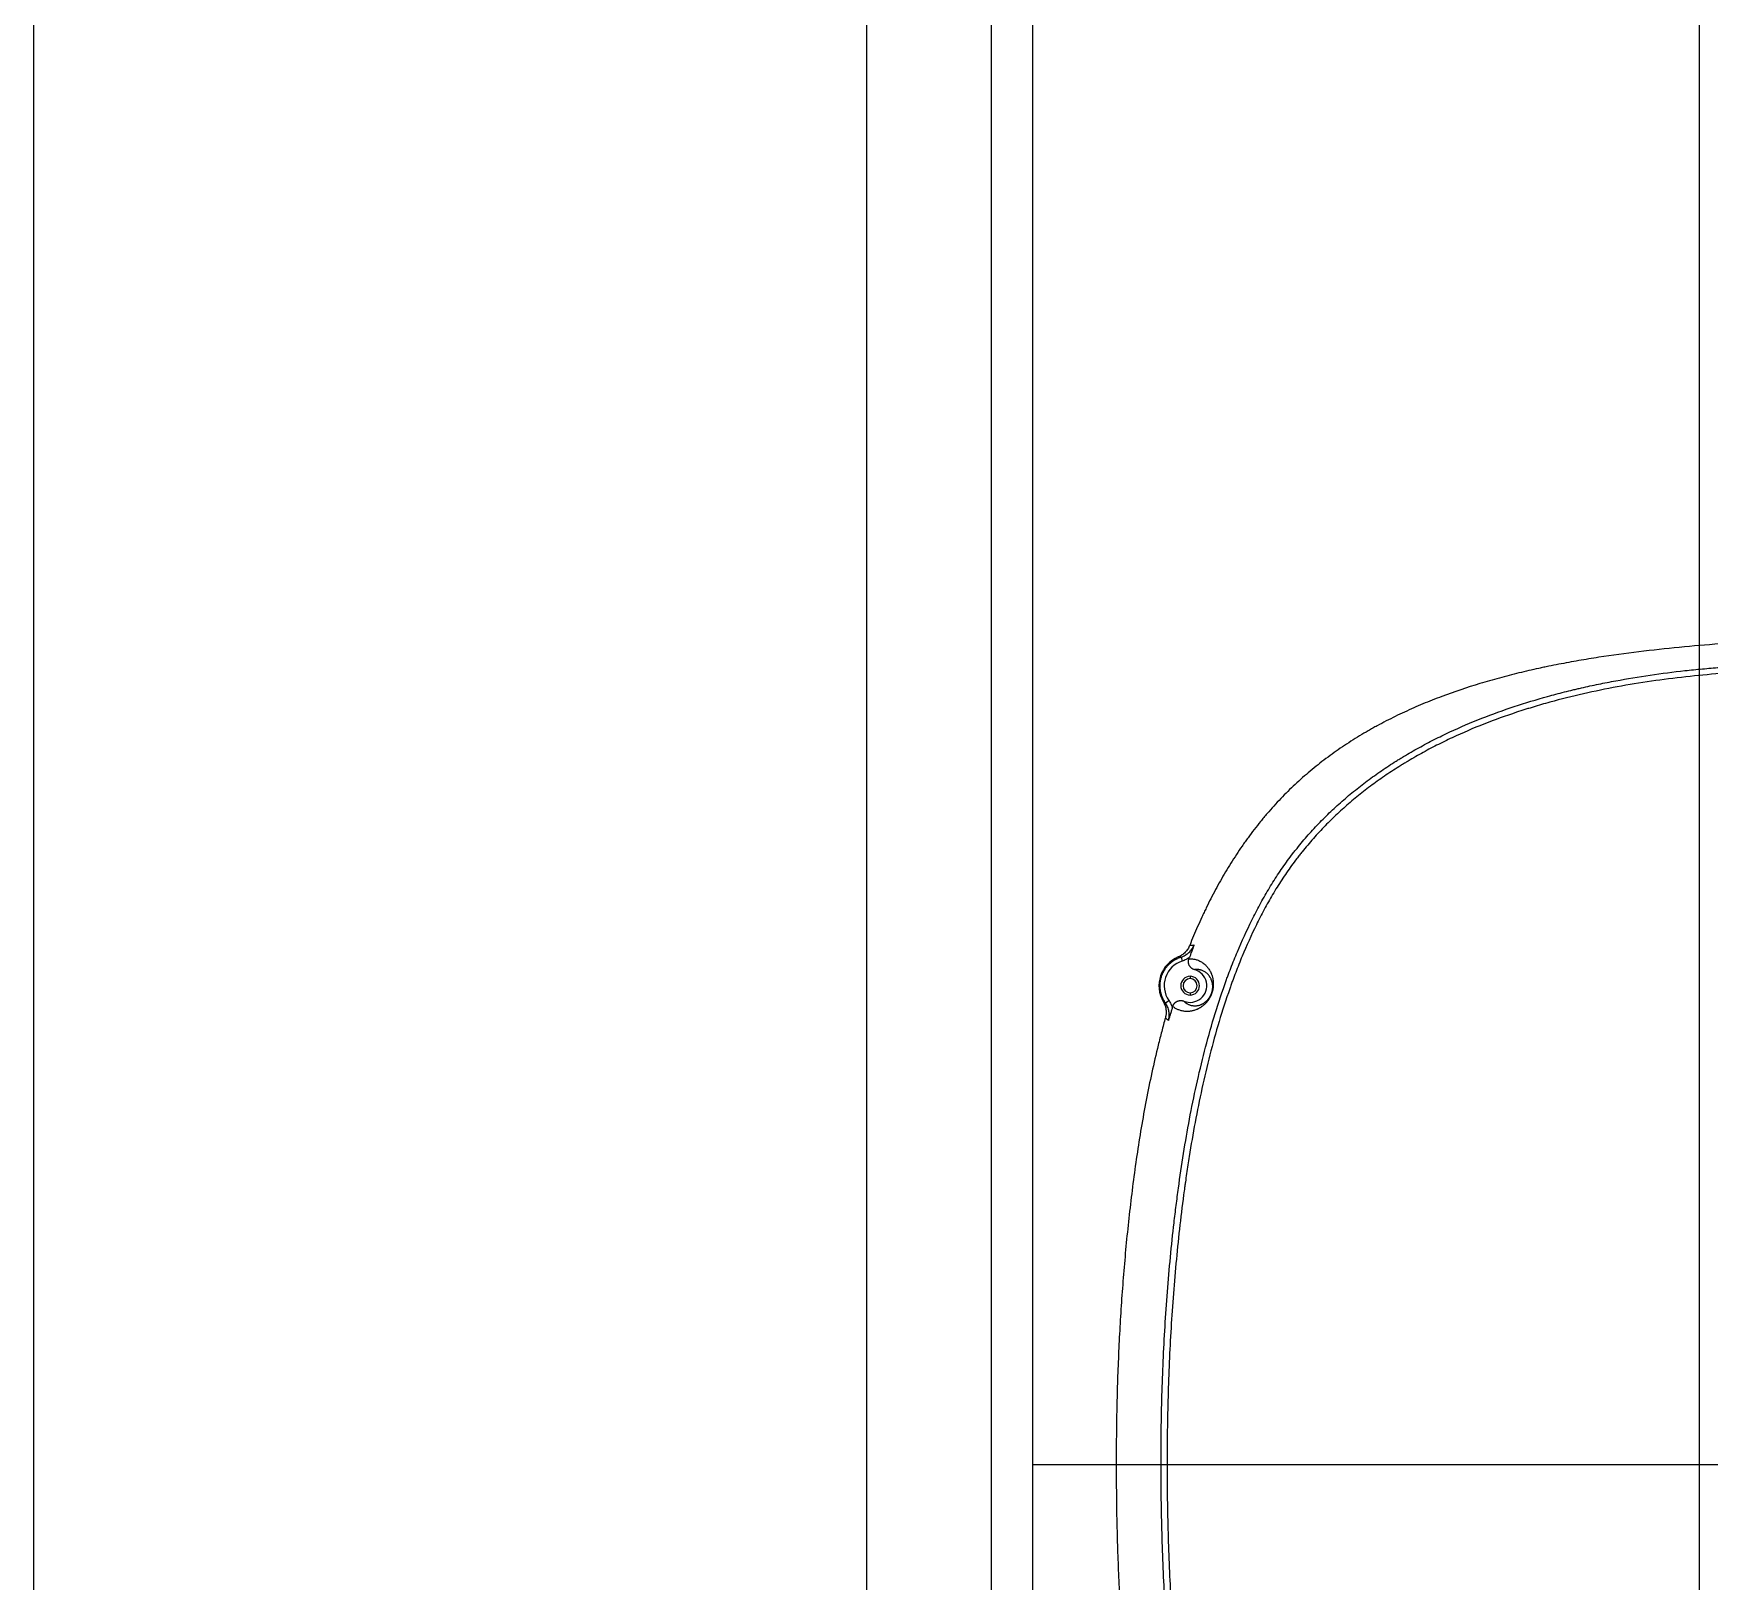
# Model space of a CAD drawing. Header units: millimetres. Extents: x -33000 to 294000, y 0 to 42408.
# Drawn here: x 8149.6 to 8552.1, y 15576.4 to 15948.3 of the extents above; entities that cross this region are included whole.
import ezdxf

# ---------------------------------------------------------------- set-up
doc = ezdxf.new("R2010")
doc.units = ezdxf.units.MM
doc.header["$LTSCALE"] = 50
doc.linetypes.add('DASHDOT', pattern=[22, 20, -1, 0, -1])
doc.layers.add('arch', color=8, linetype='Continuous')

msp = doc.modelspace()

# ---------------------------------------------------------------- linework, layer by layer
at = {"layer": 'arch'}
for p, q in [((8349.58, 19544.53), (8349.58, 12799.53)), ((8149.58, 19294.53), (8149.58, 12909.53)), ((8349.58, 18214.53), (8349.58, 12799.53)), ((8379.58, 17414.53), (8379.58, 15194.53)), ((8389.58, 15204.53), (8389.58, 16664.53)), ((8549.58, 16664.53), (8549.58, 15204.53))]:
    msp.add_line(p, q, dxfattribs=at)
at = {"layer": 'arch', "linetype": 'Continuous'}
for p, q in [((8425.15, 15726.41), (8425.46, 15725.45)), ((8427.33, 15721.78), (8427.33, 15721.23)), ((8427.33, 15717.83), (8427.33, 15717.28)), ((8421.41, 15715.4), (8422.23, 15715.97))]:
    msp.add_line(p, q, dxfattribs=at)
at = {"layer": 'arch', "linetype": 'DASHDOT'}
msp.add_line((8389.58, 15604.53), (9117.66, 15604.53), dxfattribs=at)
at = {"layer": 'arch', "linetype": 'Continuous'}
for radius, start, end in [(7.48, 112.3522, 210.5285), (6.22, 107.5692, 214.8421), (2.25, 90, 270), (1.7, 90, 270), (4, 247.9014, 74.5737), (2.25, 270, 90), (1.7, 270, 90)]:
    msp.add_arc((8427.33, 15719.53), radius, start, end, dxfattribs=at)
for points, knots in [([(8554.53, 15801.64), (8551.29, 15801.39), (8548.04, 15801.12), (8541.57, 15800.49), (8538.34, 15800.14), (8531.89, 15799.35), (8528.67, 15798.91), (8523.85, 15798.17), (8522.25, 15797.9), (8519.04, 15797.35), (8517.44, 15797.05), (8515.05, 15796.59), (8514.25, 15796.43), (8513.05, 15796.18), (8512.65, 15796.1), (8511.86, 15795.93), (8509.86, 15795.5), (8507.88, 15795.04), (8504.73, 15794.27), (8503.16, 15793.87), (8500.03, 15793.02), (8498.48, 15792.58), (8493.84, 15791.17), (8490.78, 15790.14), (8486.24, 15788.44), (8484.74, 15787.84), (8481.76, 15786.6), (8480.27, 15785.95), (8477.33, 15784.58), (8475.87, 15783.87), (8473.7, 15782.75), (8472.98, 15782.36), (8471.9, 15781.78), (8471.55, 15781.58), (8471.01, 15781.28), (8470.83, 15781.18), (8470.47, 15780.98), (8468.88, 15780.07), (8467.31, 15779.12), (8464.57, 15777.36), (8463.23, 15776.46), (8460.6, 15774.58), (8459.31, 15773.61), (8456.78, 15771.61), (8455.55, 15770.58), (8453.13, 15768.44), (8451.95, 15767.34), (8450.23, 15765.64), (8449.66, 15765.06), (8448.54, 15763.89), (8447.99, 15763.29), (8446.89, 15762.09), (8446.35, 15761.48), (8445.56, 15760.55), (8445.29, 15760.23), (8444.77, 15759.61), (8444.51, 15759.29), (8443.21, 15757.7), (8442.21, 15756.4), (8441, 15754.74), (8440.76, 15754.4), (8440.29, 15753.74), (8439.58, 15752.73), (8438.9, 15751.71), (8437.55, 15749.66), (8436.68, 15748.28), (8435.01, 15745.46), (8434.21, 15744.04), (8432.67, 15741.16), (8431.92, 15739.7), (8431.03, 15737.86), (8430.85, 15737.49), (8430.5, 15736.74), (8429.98, 15735.63), (8429.47, 15734.51), (8428.48, 15732.26), (8427.85, 15730.75), (8427.24, 15729.22)], [0, 0, 0, 0, 0.0625, 0.0625, 0.125, 0.125, 0.1875, 0.1875, 0.21875, 0.21875, 0.25, 0.25, 0.265625, 0.265625, 0.273437, 0.273437, 0.28125, 0.3125, 0.3125, 0.34375, 0.34375, 0.375, 0.375, 0.4375, 0.4375, 0.46875, 0.46875, 0.5, 0.5, 0.53125, 0.53125, 0.546875, 0.546875, 0.554687, 0.554687, 0.558594, 0.558594, 0.5625, 0.59375, 0.59375, 0.625, 0.625, 0.65625, 0.65625, 0.6875, 0.6875, 0.71875, 0.71875, 0.734375, 0.734375, 0.75, 0.75, 0.765625, 0.765625, 0.773437, 0.773437, 0.78125, 0.78125, 0.8125, 0.8125, 0.820312, 0.820312, 0.828125, 0.84375, 0.84375, 0.875, 0.875, 0.90625, 0.90625, 0.9375, 0.9375, 0.945312, 0.945312, 0.953125, 0.96875, 0.96875, 1, 1, 1, 1]), ([(8554.53, 15413.06), (8551.74, 15413.27), (8548.95, 15413.53), (8543.4, 15414.15), (8540.64, 15414.5), (8535.13, 15415.3), (8532.39, 15415.75), (8526.93, 15416.76), (8524.21, 15417.31), (8518.8, 15418.54), (8516.11, 15419.22), (8510.75, 15420.69), (8508.09, 15421.49), (8504.12, 15422.81), (8502.8, 15423.26), (8500.17, 15424.21), (8498.86, 15424.7), (8496.9, 15425.47), (8495.92, 15425.86), (8494.94, 15426.27), (8494.46, 15426.47), (8494.29, 15426.54), (8493.97, 15426.68), (8492.51, 15427.3), (8491.07, 15427.94), (8488.53, 15429.13), (8486.01, 15430.35), (8482.3, 15432.31), (8479.88, 15433.7), (8477.49, 15435.14), (8476.3, 15435.88), (8473.97, 15437.41), (8472.81, 15438.19), (8470.53, 15439.82), (8469.41, 15440.66), (8467.74, 15441.95), (8466.92, 15442.61), (8465.96, 15443.39), (8465.56, 15443.73), (8465.29, 15443.96), (8465.15, 15444.07), (8463.94, 15445.1), (8462.89, 15446.04), (8460.84, 15447.95), (8459.84, 15448.92), (8457.89, 15450.91), (8456.94, 15451.93), (8455.09, 15454), (8454.19, 15455.06), (8452.44, 15457.22), (8451.6, 15458.32), (8449.95, 15460.56), (8449.16, 15461.7), (8448, 15463.44), (8447.63, 15464.03), (8446.88, 15465.21), (8446.52, 15465.81), (8445.8, 15467.02), (8445.45, 15467.62), (8444.75, 15468.85), (8444.41, 15469.46), (8443.99, 15470.24), (8443.91, 15470.39), (8443.74, 15470.71), (8443.66, 15470.86), (8443.41, 15471.33), (8442.92, 15472.27), (8442.44, 15473.21), (8441.51, 15475.1), (8440.91, 15476.36), (8439.74, 15478.91), (8439.19, 15480.19), (8437.57, 15484.06), (8436.57, 15486.66), (8434.71, 15491.92), (8433.84, 15494.56), (8432.23, 15499.9), (8431.48, 15502.59), (8430.09, 15508), (8429.44, 15510.73), (8428.69, 15514.15), (8428.47, 15515.18), (8428.25, 15516.21), (8428.11, 15516.9), (8428.04, 15517.24), (8427.69, 15518.96), (8427.42, 15520.34), (8426.65, 15524.46), (8426.17, 15527.22), (8425.29, 15532.72), (8424.89, 15535.48), (8423.76, 15543.75), (8423.14, 15549.26), (8422.35, 15557.53), (8422.1, 15560.29), (8421.67, 15565.81), (8421.48, 15568.57), (8420.98, 15576.85), (8420.5, 15587.9), (8420.35, 15598.95), (8420.35, 15610.01), (8420.42, 15615.54), (8420.73, 15626.6), (8420.97, 15632.13), (8421.48, 15640.44), (8421.67, 15643.21), (8422.1, 15648.74), (8422.34, 15651.51), (8422.88, 15657.06), (8423.17, 15659.83), (8423.64, 15663.98), (8423.81, 15665.37), (8424.16, 15668.14), (8424.34, 15669.53), (8425.28, 15676.46), (8426.16, 15681.98), (8427.7, 15690.2), (8428.25, 15692.93), (8429.45, 15698.38), (8430.1, 15701.09), (8431.49, 15706.49), (8432.23, 15709.17), (8433.85, 15714.52), (8434.72, 15717.18), (8435.78, 15720.15), (8435.89, 15720.48), (8436.13, 15721.14), (8436.25, 15721.47), (8436.62, 15722.46), (8437.36, 15724.43), (8438.14, 15726.37), (8439.76, 15730.23), (8440.92, 15732.77), (8442.46, 15735.89), (8442.78, 15736.51), (8443.42, 15737.74), (8443.74, 15738.35), (8444.74, 15740.19), (8445.42, 15741.4), (8446.49, 15743.19), (8446.85, 15743.79), (8447.59, 15744.97), (8447.97, 15745.56), (8449.13, 15747.31), (8449.93, 15748.46), (8451.17, 15750.16), (8451.6, 15750.72), (8452.13, 15751.42), (8452.24, 15751.56), (8452.46, 15751.84), (8452.79, 15752.25), (8453.99, 15753.76), (8455.13, 15755.1), (8456.99, 15757.18), (8457.94, 15758.2), (8459.89, 15760.18), (8460.88, 15761.15), (8462.91, 15763.04), (8463.95, 15763.96), (8466.06, 15765.76), (8467.14, 15766.63), (8469.33, 15768.34), (8470.44, 15769.17), (8472.71, 15770.79), (8473.86, 15771.58), (8475.62, 15772.73), (8476.5, 15773.3), (8477.55, 15773.94), (8478, 15774.22), (8478.3, 15774.4), (8478.45, 15774.49), (8479.8, 15775.31), (8481.02, 15776.01), (8483.47, 15777.36), (8485.94, 15778.67), (8488.44, 15779.89), (8492.22, 15781.65), (8494.77, 15782.75), (8499.94, 15784.78), (8502.55, 15785.73), (8507.82, 15787.48), (8510.48, 15788.28), (8514.52, 15789.4), (8515.87, 15789.76), (8517.9, 15790.27), (8518.58, 15790.44), (8519.6, 15790.68), (8519.94, 15790.76), (8520.63, 15790.92), (8522.33, 15791.32), (8524.04, 15791.69), (8526.1, 15792.11), (8526.79, 15792.25), (8528.17, 15792.52), (8528.85, 15792.65), (8532.3, 15793.29), (8535.06, 15793.74), (8540.6, 15794.55), (8543.38, 15794.91), (8547.55, 15795.37), (8548.94, 15795.51), (8551.74, 15795.77), (8553.13, 15795.89), (8554.53, 15796)], [0, 0, 0, 0, 0.015625, 0.015625, 0.03125, 0.03125, 0.046875, 0.046875, 0.0625, 0.0625, 0.078125, 0.078125, 0.09375, 0.09375, 0.101562, 0.101562, 0.109375, 0.109375, 0.113281, 0.115234, 0.115234, 0.116211, 0.116211, 0.117187, 0.125, 0.125, 0.132812, 0.140625, 0.148437, 0.148437, 0.15625, 0.15625, 0.164062, 0.164062, 0.171875, 0.171875, 0.175781, 0.177734, 0.178711, 0.178711, 0.179687, 0.179687, 0.1875, 0.1875, 0.195312, 0.195312, 0.203125, 0.203125, 0.210937, 0.210937, 0.21875, 0.21875, 0.226562, 0.226562, 0.230469, 0.230469, 0.234375, 0.234375, 0.238281, 0.238281, 0.242187, 0.242187, 0.243164, 0.243164, 0.244141, 0.244141, 0.246094, 0.25, 0.25, 0.257812, 0.257812, 0.265625, 0.265625, 0.28125, 0.28125, 0.296875, 0.296875, 0.3125, 0.3125, 0.328125, 0.328125, 0.332031, 0.333984, 0.333984, 0.335937, 0.335937, 0.34375, 0.34375, 0.359375, 0.359375, 0.375, 0.375, 0.40625, 0.40625, 0.421875, 0.421875, 0.4375, 0.4375, 0.46875, 0.5, 0.5, 0.53125, 0.53125, 0.5625, 0.5625, 0.578125, 0.578125, 0.59375, 0.59375, 0.609375, 0.609375, 0.617187, 0.617187, 0.625, 0.625, 0.65625, 0.65625, 0.671875, 0.671875, 0.6875, 0.6875, 0.703125, 0.703125, 0.71875, 0.71875, 0.720703, 0.720703, 0.722656, 0.722656, 0.726562, 0.734375, 0.734375, 0.75, 0.75, 0.753906, 0.753906, 0.757812, 0.757812, 0.765625, 0.765625, 0.769531, 0.769531, 0.773437, 0.773437, 0.78125, 0.78125, 0.785156, 0.785156, 0.786133, 0.786133, 0.787109, 0.789062, 0.796875, 0.796875, 0.804687, 0.804687, 0.8125, 0.8125, 0.820312, 0.820312, 0.828125, 0.828125, 0.835937, 0.835937, 0.84375, 0.84375, 0.847656, 0.849609, 0.850586, 0.850586, 0.851562, 0.851562, 0.859375, 0.859375, 0.867187, 0.875, 0.875, 0.890625, 0.890625, 0.90625, 0.90625, 0.921875, 0.921875, 0.929687, 0.929687, 0.933594, 0.933594, 0.935547, 0.935547, 0.9375, 0.945312, 0.945312, 0.949219, 0.949219, 0.953125, 0.953125, 0.96875, 0.96875, 0.984375, 0.984375, 0.992187, 0.992187, 1, 1, 1, 1]), ([(8554.64, 15794.5), (8551.87, 15794.29), (8549.11, 15794.03), (8543.59, 15793.42), (8540.85, 15793.07), (8535.37, 15792.28), (8532.64, 15791.83), (8527.2, 15790.82), (8524.49, 15790.27), (8519.09, 15789.04), (8516.4, 15788.36), (8512.38, 15787.26), (8511.04, 15786.87), (8509.38, 15786.37), (8509.04, 15786.26), (8508.38, 15786.06), (8507.38, 15785.75), (8506.39, 15785.42), (8503.09, 15784.33), (8500.48, 15783.39), (8495.33, 15781.36), (8492.78, 15780.27), (8489.02, 15778.51), (8486.53, 15777.3), (8484.08, 15776), (8481.65, 15774.65), (8480.44, 15773.96), (8479.1, 15773.14), (8478.95, 15773.05), (8478.65, 15772.87), (8478.2, 15772.6), (8477.17, 15771.96), (8476.29, 15771.39), (8474.55, 15770.25), (8473.41, 15769.47), (8471.17, 15767.86), (8470.06, 15767.03), (8467.89, 15765.34), (8466.83, 15764.47), (8464.74, 15762.68), (8463.71, 15761.76), (8461.7, 15759.89), (8460.72, 15758.92), (8458.8, 15756.95), (8457.86, 15755.94), (8456.02, 15753.86), (8455.12, 15752.8), (8454.03, 15751.44), (8453.81, 15751.17), (8453.49, 15750.76), (8453.38, 15750.62), (8453.17, 15750.34), (8452.63, 15749.65), (8452.11, 15748.95), (8450.88, 15747.26), (8450.1, 15746.11), (8448.58, 15743.79), (8447.85, 15742.62), (8446.45, 15740.24), (8445.78, 15739.04), (8444.48, 15736.61), (8443.85, 15735.38), (8442.02, 15731.66), (8440.89, 15729.15), (8439.29, 15725.31), (8438.53, 15723.37), (8437.8, 15721.42), (8437.5, 15720.6), (8437.44, 15720.44), (8437.32, 15720.11), (8437.14, 15719.62), (8436.97, 15719.13), (8435.93, 15716.18), (8435.08, 15713.54), (8433.49, 15708.24), (8432.75, 15705.57), (8431.39, 15700.22), (8430.75, 15697.53), (8429.58, 15692.13), (8429.03, 15689.42), (8428.02, 15683.98), (8427.32, 15679.89), (8426.59, 15675.09), (8426.24, 15672.69), (8426.1, 15671.66), (8426, 15670.98), (8425.96, 15670.63), (8425.54, 15667.54), (8424.86, 15662.04), (8424.29, 15656.55), (8423.76, 15651.05), (8423.53, 15648.31), (8423.1, 15642.82), (8422.91, 15640.07), (8422.41, 15631.84), (8422.18, 15626.35), (8421.87, 15615.38), (8421.8, 15609.9), (8421.8, 15598.94), (8421.88, 15593.46), (8422.19, 15582.5), (8422.42, 15577.03), (8422.92, 15568.82), (8423.11, 15566.08), (8423.54, 15560.61), (8423.78, 15557.87), (8424.56, 15549.67), (8425.18, 15544.2), (8426.28, 15536.01), (8426.68, 15533.28), (8427.55, 15527.81), (8428.02, 15525.08), (8428.78, 15520.99), (8429.05, 15519.63), (8429.39, 15517.92), (8429.46, 15517.58), (8429.6, 15516.9), (8429.81, 15515.88), (8430.61, 15512.14), (8431.41, 15508.76), (8432.78, 15503.39), (8433.52, 15500.72), (8435.1, 15495.43), (8435.96, 15492.8), (8437.79, 15487.58), (8438.77, 15485), (8440.37, 15481.16), (8441.47, 15478.62), (8442.65, 15476.1), (8443.58, 15474.23), (8444.05, 15473.29), (8444.61, 15472.21), (8444.86, 15471.75), (8445.02, 15471.44), (8445.1, 15471.28), (8445.85, 15469.89), (8446.53, 15468.68), (8447.59, 15466.88), (8447.95, 15466.29), (8448.69, 15465.11), (8449.06, 15464.53), (8450.2, 15462.79), (8450.98, 15461.66), (8452.6, 15459.43), (8453.44, 15458.34), (8455.17, 15456.2), (8456.06, 15455.15), (8457.89, 15453.09), (8458.83, 15452.08), (8460.76, 15450.1), (8461.75, 15449.13), (8463.78, 15447.23), (8464.82, 15446.3), (8466.02, 15445.28), (8466.15, 15445.17), (8466.42, 15444.94), (8466.55, 15444.83), (8466.96, 15444.5), (8467.77, 15443.83), (8468.58, 15443.18), (8470.23, 15441.89), (8471.35, 15441.06), (8473.61, 15439.45), (8474.76, 15438.67), (8477.07, 15437.15), (8478.25, 15436.42), (8480.62, 15435), (8483.02, 15433.62), (8486.69, 15431.67), (8489.19, 15430.46), (8491.72, 15429.29), (8492.99, 15428.72), (8494.43, 15428.1), (8494.59, 15428.03), (8494.91, 15427.9), (8495.08, 15427.83), (8495.56, 15427.63), (8496.53, 15427.23), (8497.5, 15426.84), (8499.44, 15426.08), (8500.74, 15425.59), (8503.35, 15424.65), (8504.66, 15424.2), (8508.6, 15422.9), (8511.24, 15422.11), (8516.55, 15420.65), (8519.22, 15419.98), (8524.58, 15418.77), (8527.28, 15418.22), (8532.69, 15417.22), (8535.41, 15416.77), (8540.87, 15415.98), (8543.61, 15415.63), (8549.11, 15415.02), (8551.87, 15414.77), (8554.64, 15414.55)], [0, 0, 0, 0, 0.015625, 0.015625, 0.03125, 0.03125, 0.046875, 0.046875, 0.0625, 0.0625, 0.078125, 0.078125, 0.085938, 0.085938, 0.087891, 0.087891, 0.089844, 0.09375, 0.09375, 0.109375, 0.109375, 0.125, 0.125, 0.132812, 0.140625, 0.140625, 0.148437, 0.148437, 0.149414, 0.149414, 0.150391, 0.152344, 0.15625, 0.15625, 0.164062, 0.164062, 0.171875, 0.171875, 0.179687, 0.179687, 0.1875, 0.1875, 0.195312, 0.195312, 0.203125, 0.203125, 0.210938, 0.210938, 0.212891, 0.212891, 0.213867, 0.213867, 0.214844, 0.21875, 0.21875, 0.226563, 0.226563, 0.234375, 0.234375, 0.242188, 0.242188, 0.25, 0.25, 0.265625, 0.265625, 0.273438, 0.277344, 0.277344, 0.27832, 0.27832, 0.279297, 0.28125, 0.28125, 0.296875, 0.296875, 0.3125, 0.3125, 0.328125, 0.328125, 0.34375, 0.34375, 0.359375, 0.367188, 0.371094, 0.373047, 0.373047, 0.375, 0.375, 0.390625, 0.40625, 0.40625, 0.421875, 0.421875, 0.4375, 0.4375, 0.46875, 0.46875, 0.5, 0.5, 0.53125, 0.53125, 0.5625, 0.5625, 0.578125, 0.578125, 0.59375, 0.59375, 0.625, 0.625, 0.640625, 0.640625, 0.65625, 0.65625, 0.664063, 0.664063, 0.666016, 0.666016, 0.667969, 0.671875, 0.6875, 0.6875, 0.703125, 0.703125, 0.71875, 0.71875, 0.734375, 0.734375, 0.742188, 0.75, 0.75, 0.753906, 0.755859, 0.756836, 0.756836, 0.757813, 0.757813, 0.765625, 0.765625, 0.769531, 0.769531, 0.773438, 0.773438, 0.78125, 0.78125, 0.789063, 0.789063, 0.796875, 0.796875, 0.804688, 0.804688, 0.8125, 0.8125, 0.820313, 0.820313, 0.821289, 0.821289, 0.822266, 0.822266, 0.824219, 0.828125, 0.828125, 0.835938, 0.835938, 0.84375, 0.84375, 0.851563, 0.851563, 0.859375, 0.867188, 0.875, 0.875, 0.882813, 0.882813, 0.883789, 0.883789, 0.884766, 0.884766, 0.886719, 0.890625, 0.890625, 0.898438, 0.898438, 0.90625, 0.90625, 0.921875, 0.921875, 0.9375, 0.9375, 0.953125, 0.953125, 0.96875, 0.96875, 0.984375, 0.984375, 1, 1, 1, 1]), ([(8427.24, 15729.22), (8427.18, 15729.07), (8427.11, 15728.91), (8426.95, 15728.62), (8426.79, 15728.33), (8426.59, 15728.06), (8426.46, 15727.9), (8426.43, 15727.87), (8426.37, 15727.8), (8426.35, 15727.77), (8426.26, 15727.68), (8426.2, 15727.62), (8426.03, 15727.44), (8425.78, 15727.21), (8425.51, 15727.01), (8425.31, 15726.87), (8425.24, 15726.83), (8425.09, 15726.74), (8425.02, 15726.7), (8424.8, 15726.58), (8424.64, 15726.51), (8424.49, 15726.45)], [0, 0, 0, 0, 0.125, 0.125, 0.25, 0.375, 0.375, 0.40625, 0.40625, 0.4375, 0.4375, 0.5, 0.5, 0.625, 0.75, 0.75, 0.8125, 0.8125, 0.875, 0.875, 1, 1, 1, 1]), ([(8425.15, 15726.41), (8425.33, 15726.46), (8425.5, 15726.53), (8425.83, 15726.67), (8426, 15726.76), (8426.31, 15726.94), (8426.47, 15727.04), (8426.65, 15727.18), (8426.69, 15727.2), (8426.76, 15727.26), (8426.87, 15727.35), (8426.97, 15727.44), (8427.17, 15727.62), (8427.3, 15727.75), (8427.54, 15728.03), (8427.65, 15728.17), (8427.78, 15728.36), (8427.81, 15728.4), (8427.86, 15728.47), (8427.93, 15728.59), (8428, 15728.71), (8428.14, 15728.95), (8428.21, 15729.12), (8428.28, 15729.29)], [0, 0, 0, 0, 0.125, 0.125, 0.25, 0.25, 0.375, 0.375, 0.40625, 0.40625, 0.4375, 0.5, 0.5, 0.625, 0.625, 0.75, 0.75, 0.78125, 0.78125, 0.8125, 0.875, 0.875, 1, 1, 1, 1]), ([(8428.28, 15729.29), (8428.28, 15729.27), (8428.27, 15729.26), (8428.26, 15729.23), (8428.24, 15729.19), (8428.21, 15729.08), (8428.17, 15728.99), (8428.11, 15728.81), (8428.06, 15728.69), (8427.93, 15728.33), (8427.84, 15728.09), (8427.72, 15727.78), (8427.7, 15727.72), (8427.65, 15727.59), (8427.63, 15727.53), (8427.56, 15727.34), (8427.51, 15727.22), (8427.42, 15726.96), (8427.37, 15726.84), (8427.27, 15726.58), (8427.22, 15726.45), (8427.17, 15726.32)], [0, 0, 0, 0, 0.015625, 0.015625, 0.03125, 0.0625, 0.125, 0.125, 0.25, 0.25, 0.5, 0.5, 0.5625, 0.5625, 0.625, 0.625, 0.75, 0.75, 0.875, 0.875, 1, 1, 1, 1]), ([(8427.24, 15729.22), (8427.33, 15729.23), (8427.43, 15729.24), (8427.6, 15729.26), (8427.69, 15729.27), (8427.95, 15729.28), (8428.12, 15729.29), (8428.28, 15729.29)], [0, 0, 0, 0, 0.25, 0.25, 0.5, 0.5, 1, 1, 1, 1]), ([(8421.41, 15715.4), (8421.25, 15715.64), (8421.1, 15715.88), (8420.84, 15716.37), (8420.72, 15716.62), (8420.56, 15717.02), (8420.52, 15717.15), (8420.45, 15717.35), (8420.43, 15717.42), (8420.39, 15717.55), (8420.37, 15717.62), (8420.28, 15717.96), (8420.23, 15718.24), (8420.15, 15718.79), (8420.12, 15719.07), (8420.11, 15719.5), (8420.11, 15719.64), (8420.12, 15719.85), (8420.13, 15719.92), (8420.13, 15720.06), (8420.14, 15720.13), (8420.17, 15720.48), (8420.22, 15720.76), (8420.33, 15721.31), (8420.41, 15721.58), (8420.54, 15721.98), (8420.59, 15722.11), (8420.67, 15722.31), (8420.7, 15722.37), (8420.76, 15722.5), (8420.79, 15722.57), (8420.94, 15722.88), (8421.21, 15723.38), (8421.53, 15723.83), (8421.8, 15724.16), (8421.89, 15724.27), (8422.01, 15724.4), (8422.03, 15724.43), (8422.08, 15724.48), (8422.16, 15724.56), (8422.23, 15724.63), (8422.48, 15724.88), (8422.9, 15725.25), (8423.37, 15725.56), (8423.67, 15725.74), (8423.73, 15725.78), (8423.85, 15725.85), (8423.92, 15725.88), (8424.1, 15725.98), (8424.23, 15726.04), (8424.62, 15726.22), (8424.88, 15726.32), (8425.15, 15726.41)], [0, 0, 0, 0, 0.0625, 0.0625, 0.125, 0.125, 0.15625, 0.15625, 0.171875, 0.171875, 0.1875, 0.1875, 0.25, 0.25, 0.3125, 0.3125, 0.34375, 0.34375, 0.359375, 0.359375, 0.375, 0.375, 0.4375, 0.4375, 0.5, 0.5, 0.53125, 0.53125, 0.546875, 0.546875, 0.5625, 0.5625, 0.625, 0.6875, 0.6875, 0.71875, 0.71875, 0.726563, 0.726563, 0.734375, 0.75, 0.75, 0.8125, 0.875, 0.875, 0.890625, 0.890625, 0.90625, 0.90625, 0.9375, 0.9375, 1, 1, 1, 1]), ([(8427.06, 15726.02), (8427.17, 15726.02), (8427.29, 15726.02), (8427.53, 15726.01), (8427.65, 15726), (8427.88, 15725.98), (8428, 15725.96), (8428.24, 15725.92), (8428.37, 15725.9), (8428.61, 15725.84), (8428.74, 15725.81), (8428.99, 15725.73), (8429.12, 15725.68), (8429.38, 15725.58), (8429.51, 15725.52), (8429.77, 15725.39), (8429.91, 15725.32), (8430.11, 15725.19), (8430.18, 15725.15), (8430.32, 15725.05), (8430.39, 15725.01), (8430.6, 15724.85), (8430.74, 15724.74), (8430.96, 15724.54), (8431.03, 15724.47), (8431.18, 15724.33), (8431.25, 15724.25), (8431.39, 15724.09), (8431.47, 15724.01), (8431.61, 15723.82), (8431.69, 15723.73), (8431.83, 15723.52), (8431.9, 15723.41), (8432.05, 15723.17), (8432.12, 15723.05), (8432.26, 15722.78), (8432.33, 15722.63), (8432.43, 15722.39), (8432.46, 15722.31), (8432.53, 15722.14), (8432.56, 15722.05), (8432.62, 15721.86), (8432.65, 15721.76), (8432.7, 15721.55), (8432.73, 15721.44), (8432.77, 15721.26), (8432.78, 15721.2), (8432.8, 15721.08), (8432.81, 15721.01), (8432.84, 15720.88), (8432.85, 15720.81), (8432.86, 15720.67), (8432.87, 15720.59), (8432.88, 15720.48), (8432.88, 15720.44), (8432.89, 15720.36), (8432.89, 15720.32), (8432.9, 15720.19), (8432.9, 15720.1), (8432.9, 15719.91), (8432.9, 15719.81), (8432.9, 15719.66), (8432.89, 15719.6), (8432.89, 15719.49), (8432.88, 15719.43), (8432.87, 15719.31), (8432.87, 15719.25), (8432.85, 15719.11), (8432.84, 15719.04), (8432.82, 15718.9), (8432.81, 15718.82), (8432.79, 15718.72), (8432.79, 15718.7), (8432.78, 15718.66), (8432.78, 15718.64), (8432.76, 15718.57), (8432.76, 15718.53), (8432.74, 15718.44), (8432.72, 15718.39), (8432.7, 15718.3), (8432.69, 15718.25), (8432.67, 15718.19), (8432.67, 15718.17), (8432.66, 15718.15), (8432.65, 15718.11), (8432.64, 15718.07), (8432.62, 15717.99), (8432.6, 15717.94), (8432.58, 15717.86), (8432.57, 15717.83), (8432.55, 15717.77), (8432.52, 15717.69), (8432.49, 15717.61), (8432.46, 15717.53), (8432.45, 15717.49), (8432.43, 15717.46), (8432.42, 15717.43), (8432.42, 15717.42), (8432.39, 15717.35), (8432.37, 15717.3), (8432.33, 15717.21), (8432.31, 15717.16), (8432.28, 15717.1), (8432.27, 15717.08), (8432.25, 15717.03), (8432.24, 15717.01), (8432.21, 15716.95), (8432.19, 15716.91), (8432.15, 15716.83), (8432.13, 15716.8), (8432.07, 15716.69), (8432.04, 15716.62), (8431.98, 15716.53), (8431.96, 15716.5), (8431.93, 15716.44), (8431.91, 15716.41), (8431.86, 15716.32), (8431.82, 15716.27), (8431.76, 15716.17), (8431.72, 15716.12), (8431.66, 15716.03), (8431.63, 15715.99), (8431.57, 15715.9), (8431.54, 15715.86), (8431.45, 15715.74), (8431.39, 15715.67), (8431.3, 15715.57), (8431.27, 15715.53), (8431.22, 15715.47), (8431.19, 15715.44), (8431.11, 15715.35), (8431.05, 15715.29), (8430.95, 15715.18), (8430.9, 15715.13), (8430.75, 15714.99), (8430.65, 15714.9), (8430.46, 15714.74), (8430.37, 15714.67), (8430.2, 15714.53), (8430.11, 15714.47), (8429.94, 15714.36), (8429.86, 15714.3), (8429.7, 15714.2), (8429.62, 15714.16), (8429.47, 15714.07), (8429.39, 15714.03), (8429.25, 15713.96), (8429.18, 15713.92), (8429.03, 15713.86), (8428.96, 15713.83), (8428.76, 15713.74), (8428.63, 15713.69), (8428.38, 15713.61), (8428.25, 15713.57), (8428.02, 15713.5), (8427.9, 15713.48), (8427.68, 15713.43), (8427.57, 15713.41), (8427.36, 15713.38), (8427.26, 15713.37), (8427.06, 15713.35), (8426.97, 15713.34), (8426.69, 15713.33), (8426.51, 15713.33), (8426.17, 15713.35), (8426.01, 15713.36), (8425.7, 15713.4), (8425.56, 15713.43), (8425.28, 15713.49), (8425.14, 15713.53), (8424.89, 15713.6), (8424.77, 15713.65), (8424.53, 15713.74), (8424.42, 15713.78), (8424.2, 15713.88), (8424.1, 15713.94), (8423.89, 15714.05), (8423.7, 15714.16), (8423.42, 15714.35), (8423.25, 15714.48), (8423.16, 15714.55)], [0, 0, 0, 0, 0.03125, 0.03125, 0.0625, 0.0625, 0.09375, 0.09375, 0.125, 0.125, 0.15625, 0.15625, 0.1875, 0.1875, 0.21875, 0.21875, 0.25, 0.25, 0.265625, 0.265625, 0.28125, 0.28125, 0.3125, 0.3125, 0.328125, 0.328125, 0.34375, 0.34375, 0.359375, 0.359375, 0.375, 0.375, 0.390625, 0.390625, 0.40625, 0.40625, 0.421875, 0.421875, 0.429688, 0.429688, 0.4375, 0.4375, 0.445313, 0.445313, 0.453125, 0.453125, 0.457031, 0.457031, 0.460938, 0.460938, 0.464844, 0.464844, 0.46875, 0.46875, 0.470703, 0.470703, 0.472656, 0.472656, 0.476563, 0.476563, 0.480469, 0.480469, 0.482422, 0.482422, 0.484375, 0.484375, 0.486328, 0.486328, 0.488281, 0.488281, 0.490234, 0.490234, 0.490723, 0.490723, 0.491211, 0.491211, 0.492188, 0.492188, 0.493164, 0.493164, 0.494141, 0.494141, 0.494385, 0.494385, 0.494629, 0.495117, 0.495117, 0.496094, 0.496094, 0.496582, 0.496582, 0.49707, 0.498047, 0.498047, 0.498535, 0.498779, 0.498779, 0.499023, 0.499023, 0.5, 0.5, 0.500977, 0.500977, 0.501465, 0.501465, 0.501953, 0.501953, 0.50293, 0.50293, 0.503906, 0.503906, 0.505859, 0.505859, 0.506836, 0.506836, 0.507813, 0.507813, 0.509766, 0.509766, 0.511719, 0.511719, 0.513672, 0.513672, 0.515625, 0.515625, 0.519531, 0.519531, 0.521484, 0.521484, 0.523438, 0.523438, 0.527344, 0.527344, 0.53125, 0.53125, 0.539063, 0.539063, 0.546875, 0.546875, 0.554688, 0.554688, 0.5625, 0.5625, 0.570313, 0.570313, 0.578125, 0.578125, 0.585938, 0.585938, 0.59375, 0.59375, 0.609375, 0.609375, 0.625, 0.625, 0.640625, 0.640625, 0.65625, 0.65625, 0.671875, 0.671875, 0.6875, 0.6875, 0.71875, 0.71875, 0.75, 0.75, 0.78125, 0.78125, 0.8125, 0.8125, 0.84375, 0.84375, 0.875, 0.875, 0.90625, 0.90625, 0.9375, 0.96875, 1, 1, 1, 1]), ([(8425.15, 15726.41), (8425.05, 15726.42), (8424.94, 15726.43), (8424.78, 15726.44), (8424.72, 15726.44), (8424.61, 15726.45), (8424.55, 15726.45), (8424.49, 15726.45)], [0, 0, 0, 0, 0.5, 0.5, 0.75, 0.75, 1, 1, 1, 1]), ([(8428.4, 15723.38), (8428.33, 15723.4), (8428.2, 15723.44), (8428.01, 15723.53), (8427.89, 15723.6), (8427.8, 15723.66), (8427.77, 15723.68), (8427.72, 15723.72), (8427.69, 15723.74), (8427.61, 15723.81), (8427.51, 15723.9), (8427.41, 15724), (8427.35, 15724.08), (8427.33, 15724.11), (8427.29, 15724.17), (8427.27, 15724.2), (8427.21, 15724.28), (8427.14, 15724.4), (8427.08, 15724.53), (8427.05, 15724.63), (8427.03, 15724.66), (8427.01, 15724.73), (8427, 15724.76), (8426.98, 15724.86), (8426.95, 15725), (8426.93, 15725.13), (8426.93, 15725.27), (8426.93, 15725.34), (8426.93, 15725.48), (8426.95, 15725.62), (8426.99, 15725.82), (8427.03, 15725.95), (8427.06, 15726.02)], [0, 0, 0, 0, 0.0625, 0.125, 0.1875, 0.1875, 0.21875, 0.21875, 0.25, 0.25, 0.3125, 0.375, 0.375, 0.40625, 0.40625, 0.4375, 0.4375, 0.5, 0.5625, 0.5625, 0.59375, 0.59375, 0.625, 0.625, 0.6875, 0.75, 0.75, 0.8125, 0.8125, 0.875, 0.9375, 1, 1, 1, 1]), ([(8425.83, 15715.82), (8425.93, 15715.71), (8426.05, 15715.61), (8426.23, 15715.46), (8426.29, 15715.41), (8426.42, 15715.31), (8426.49, 15715.27), (8426.64, 15715.18), (8426.71, 15715.14), (8426.87, 15715.05), (8426.95, 15715.01), (8427.13, 15714.94), (8427.22, 15714.91), (8427.41, 15714.84), (8427.51, 15714.82), (8427.73, 15714.77), (8427.84, 15714.75), (8428.08, 15714.72), (8428.2, 15714.71), (8428.47, 15714.7), (8428.61, 15714.7), (8428.84, 15714.72), (8428.91, 15714.73), (8429.07, 15714.75), (8429.16, 15714.77), (8429.33, 15714.8), (8429.42, 15714.82), (8429.6, 15714.87), (8429.69, 15714.9), (8429.84, 15714.96), (8429.89, 15714.98), (8429.97, 15715.01), (8430, 15715.02), (8430.05, 15715.04), (8430.08, 15715.05), (8430.16, 15715.09), (8430.21, 15715.11), (8430.32, 15715.17), (8430.38, 15715.2), (8430.5, 15715.27), (8430.56, 15715.3), (8430.68, 15715.38), (8430.74, 15715.42), (8430.87, 15715.51), (8430.94, 15715.56), (8431.08, 15715.67), (8431.15, 15715.73), (8431.26, 15715.83), (8431.3, 15715.87), (8431.38, 15715.94), (8431.42, 15715.98), (8431.5, 15716.07), (8431.54, 15716.11), (8431.6, 15716.18), (8431.63, 15716.21), (8431.67, 15716.26), (8431.69, 15716.29), (8431.76, 15716.37), (8431.81, 15716.43), (8431.88, 15716.53), (8431.91, 15716.56), (8431.96, 15716.64), (8431.98, 15716.68), (8432.04, 15716.76), (8432.06, 15716.81), (8432.11, 15716.88), (8432.12, 15716.9), (8432.15, 15716.95), (8432.17, 15716.98), (8432.2, 15717.04), (8432.22, 15717.07), (8432.25, 15717.13), (8432.26, 15717.16), (8432.29, 15717.21), (8432.29, 15717.22), (8432.3, 15717.24), (8432.3, 15717.24), (8432.32, 15717.27), (8432.33, 15717.29), (8432.35, 15717.35), (8432.37, 15717.39), (8432.4, 15717.46), (8432.41, 15717.48), (8432.43, 15717.52), (8432.43, 15717.53), (8432.44, 15717.56), (8432.45, 15717.59), (8432.47, 15717.63), (8432.48, 15717.67), (8432.49, 15717.68), (8432.5, 15717.71), (8432.5, 15717.72), (8432.51, 15717.75), (8432.52, 15717.76), (8432.53, 15717.79), (8432.53, 15717.81), (8432.54, 15717.85), (8432.56, 15717.9), (8432.57, 15717.95), (8432.59, 15717.99), (8432.59, 15718), (8432.6, 15718.02), (8432.6, 15718.04), (8432.61, 15718.06), (8432.61, 15718.07), (8432.62, 15718.1), (8432.62, 15718.13), (8432.63, 15718.16), (8432.65, 15718.23), (8432.66, 15718.27), (8432.67, 15718.34), (8432.68, 15718.38), (8432.69, 15718.43), (8432.69, 15718.45), (8432.7, 15718.48), (8432.7, 15718.5), (8432.71, 15718.55), (8432.71, 15718.58), (8432.72, 15718.64), (8432.73, 15718.67), (8432.74, 15718.75), (8432.74, 15718.8), (8432.75, 15718.88), (8432.75, 15718.9), (8432.75, 15718.95), (8432.75, 15718.97), (8432.76, 15719.04), (8432.76, 15719.08), (8432.76, 15719.21), (8432.76, 15719.28), (8432.76, 15719.42), (8432.76, 15719.49), (8432.75, 15719.62), (8432.75, 15719.68), (8432.73, 15719.79), (8432.73, 15719.85), (8432.71, 15719.95), (8432.7, 15720.01), (8432.69, 15720.1), (8432.68, 15720.15), (8432.66, 15720.24), (8432.65, 15720.28), (8432.63, 15720.37), (8432.62, 15720.41), (8432.58, 15720.53), (8432.56, 15720.61), (8432.51, 15720.75), (8432.49, 15720.82), (8432.44, 15720.94), (8432.41, 15721.01), (8432.36, 15721.12), (8432.34, 15721.18), (8432.26, 15721.34), (8432.2, 15721.44), (8432.12, 15721.58), (8432.09, 15721.62), (8432.04, 15721.71), (8432.01, 15721.75), (8431.92, 15721.86), (8431.87, 15721.94), (8431.76, 15722.08), (8431.7, 15722.14), (8431.59, 15722.26), (8431.53, 15722.32), (8431.37, 15722.48), (8431.26, 15722.57), (8431.04, 15722.73), (8430.94, 15722.81), (8430.73, 15722.94), (8430.62, 15722.99), (8430.42, 15723.09), (8430.32, 15723.13), (8430.13, 15723.21), (8430.03, 15723.24), (8429.84, 15723.3), (8429.75, 15723.32), (8429.57, 15723.36), (8429.48, 15723.37), (8429.31, 15723.4), (8429.22, 15723.4), (8429.05, 15723.41), (8428.97, 15723.42), (8428.8, 15723.41), (8428.72, 15723.41), (8428.56, 15723.4), (8428.48, 15723.39), (8428.4, 15723.38)], [0, 0, 0, 0, 0.0625, 0.0625, 0.09375, 0.09375, 0.125, 0.125, 0.15625, 0.15625, 0.1875, 0.1875, 0.21875, 0.21875, 0.25, 0.25, 0.28125, 0.28125, 0.3125, 0.3125, 0.34375, 0.34375, 0.359375, 0.359375, 0.375, 0.375, 0.390625, 0.390625, 0.40625, 0.40625, 0.414062, 0.414062, 0.417969, 0.417969, 0.421875, 0.421875, 0.429687, 0.429687, 0.4375, 0.4375, 0.445312, 0.445312, 0.453125, 0.453125, 0.460937, 0.460937, 0.46875, 0.46875, 0.472656, 0.472656, 0.476562, 0.476562, 0.480469, 0.480469, 0.482422, 0.482422, 0.484375, 0.484375, 0.488281, 0.488281, 0.490234, 0.490234, 0.492187, 0.492187, 0.494141, 0.494141, 0.495117, 0.495117, 0.496094, 0.496094, 0.49707, 0.49707, 0.498047, 0.498047, 0.498291, 0.498291, 0.498535, 0.498535, 0.499023, 0.499023, 0.5, 0.5, 0.500488, 0.500488, 0.500732, 0.500732, 0.500977, 0.501465, 0.501465, 0.501709, 0.501709, 0.501953, 0.501953, 0.502197, 0.502197, 0.502441, 0.502441, 0.50293, 0.503418, 0.503418, 0.503662, 0.503662, 0.503906, 0.503906, 0.50415, 0.50415, 0.504395, 0.504883, 0.504883, 0.505859, 0.505859, 0.506836, 0.506836, 0.507324, 0.507324, 0.507812, 0.507812, 0.508789, 0.508789, 0.509766, 0.509766, 0.511719, 0.511719, 0.512695, 0.512695, 0.513672, 0.513672, 0.515625, 0.515625, 0.519531, 0.519531, 0.523437, 0.523437, 0.527344, 0.527344, 0.53125, 0.53125, 0.535156, 0.535156, 0.539062, 0.539062, 0.542969, 0.542969, 0.546875, 0.546875, 0.554687, 0.554687, 0.5625, 0.5625, 0.570312, 0.570312, 0.578125, 0.578125, 0.59375, 0.59375, 0.601562, 0.601562, 0.609375, 0.609375, 0.625, 0.625, 0.640625, 0.640625, 0.65625, 0.65625, 0.6875, 0.6875, 0.71875, 0.71875, 0.75, 0.75, 0.78125, 0.78125, 0.8125, 0.8125, 0.84375, 0.84375, 0.875, 0.875, 0.90625, 0.90625, 0.9375, 0.9375, 0.96875, 0.96875, 1, 1, 1, 1]), ([(8420.89, 15715.72), (8420.97, 15715.58), (8421.05, 15715.43), (8421.19, 15715.12), (8421.25, 15714.97), (8421.36, 15714.65), (8421.41, 15714.49), (8421.46, 15714.29), (8421.47, 15714.24), (8421.49, 15714.16), (8421.49, 15714.12), (8421.52, 15714), (8421.53, 15713.91), (8421.56, 15713.66), (8421.59, 15713.33), (8421.58, 15712.99), (8421.57, 15712.74), (8421.56, 15712.66), (8421.54, 15712.49), (8421.53, 15712.4), (8421.48, 15712.15), (8421.44, 15711.99), (8421.4, 15711.82)], [0, 0, 0, 0, 0.125, 0.125, 0.25, 0.25, 0.375, 0.375, 0.40625, 0.40625, 0.4375, 0.4375, 0.5, 0.5, 0.625, 0.75, 0.75, 0.8125, 0.8125, 0.875, 0.875, 1, 1, 1, 1]), ([(8420.89, 15715.72), (8420.93, 15715.69), (8420.98, 15715.66), (8421.06, 15715.6), (8421.11, 15715.58), (8421.24, 15715.5), (8421.32, 15715.45), (8421.41, 15715.4)], [0, 0, 0, 0, 0.25, 0.25, 0.5, 0.5, 1, 1, 1, 1]), ([(8422.12, 15711.18), (8422.17, 15711.36), (8422.21, 15711.54), (8422.26, 15711.81), (8422.27, 15711.91), (8422.28, 15712.04), (8422.29, 15712.09), (8422.3, 15712.18), (8422.3, 15712.23), (8422.31, 15712.46), (8422.31, 15712.64), (8422.29, 15713.01), (8422.27, 15713.19), (8422.22, 15713.46), (8422.21, 15713.55), (8422.17, 15713.69), (8422.16, 15713.73), (8422.14, 15713.82), (8422.13, 15713.87), (8422.07, 15714.09), (8422, 15714.27), (8421.87, 15714.61), (8421.79, 15714.77), (8421.61, 15715.09), (8421.52, 15715.25), (8421.41, 15715.4)], [0, 0, 0, 0, 0.125, 0.125, 0.1875, 0.1875, 0.21875, 0.21875, 0.25, 0.25, 0.375, 0.375, 0.5, 0.5, 0.5625, 0.5625, 0.59375, 0.59375, 0.625, 0.625, 0.75, 0.75, 0.875, 0.875, 1, 1, 1, 1]), ([(8423.06, 15714.23), (8423.02, 15714.1), (8422.98, 15713.96), (8422.9, 15713.7), (8422.86, 15713.57), (8422.78, 15713.31), (8422.74, 15713.18), (8422.68, 15712.98), (8422.66, 15712.92), (8422.62, 15712.79), (8422.6, 15712.73), (8422.5, 15712.41), (8422.43, 15712.16), (8422.31, 15711.79), (8422.27, 15711.67), (8422.22, 15711.49), (8422.19, 15711.39), (8422.15, 15711.29), (8422.14, 15711.24), (8422.13, 15711.21), (8422.13, 15711.2), (8422.12, 15711.18)], [0, 0, 0, 0, 0.125, 0.125, 0.25, 0.25, 0.375, 0.375, 0.4375, 0.4375, 0.5, 0.5, 0.75, 0.75, 0.875, 0.875, 0.9375, 0.96875, 0.984375, 0.984375, 1, 1, 1, 1]), ([(8423.16, 15714.55), (8423.18, 15714.61), (8423.23, 15714.74), (8423.32, 15714.93), (8423.39, 15715.05), (8423.45, 15715.13), (8423.47, 15715.16), (8423.51, 15715.22), (8423.53, 15715.24), (8423.6, 15715.32), (8423.7, 15715.42), (8423.8, 15715.51), (8423.89, 15715.58), (8423.91, 15715.6), (8423.97, 15715.64), (8424, 15715.66), (8424.09, 15715.71), (8424.21, 15715.78), (8424.34, 15715.83), (8424.44, 15715.86), (8424.47, 15715.87), (8424.54, 15715.89), (8424.57, 15715.9), (8424.67, 15715.93), (8424.81, 15715.95), (8424.94, 15715.96), (8425.05, 15715.97), (8425.08, 15715.97), (8425.15, 15715.97), (8425.19, 15715.96), (8425.29, 15715.96), (8425.43, 15715.94), (8425.63, 15715.89), (8425.76, 15715.85), (8425.83, 15715.82)], [0, 0, 0, 0, 0.0625, 0.125, 0.1875, 0.1875, 0.21875, 0.21875, 0.25, 0.25, 0.3125, 0.375, 0.375, 0.40625, 0.40625, 0.4375, 0.4375, 0.5, 0.5625, 0.5625, 0.59375, 0.59375, 0.625, 0.625, 0.6875, 0.75, 0.75, 0.78125, 0.78125, 0.8125, 0.8125, 0.875, 0.9375, 1, 1, 1, 1]), ([(8421.4, 15711.82), (8421.09, 15710.73), (8420.8, 15709.64), (8420.22, 15707.45), (8419.94, 15706.35), (8419.13, 15703.06), (8418.62, 15700.86), (8417.66, 15696.45), (8417.21, 15694.24), (8416.37, 15689.82), (8415.57, 15685.39), (8414.87, 15680.94), (8414.21, 15676.49), (8413.9, 15674.27), (8413.04, 15667.58), (8412.53, 15663.1), (8411.87, 15656.39), (8411.67, 15654.14), (8411.29, 15649.66), (8411.11, 15647.41), (8410.79, 15642.91), (8410.64, 15640.66), (8410.38, 15636.16), (8410.27, 15633.91), (8410.12, 15630.52), (8410.07, 15629.39), (8409.98, 15627.14), (8409.94, 15626.01), (8409.83, 15622.62), (8409.77, 15620.36), (8409.7, 15616.97), (8409.68, 15615.84), (8409.64, 15613.59), (8409.6, 15610.2), (8409.58, 15606.81), (8409.58, 15600.04), (8409.63, 15595.52), (8409.77, 15588.75), (8409.83, 15586.49), (8409.98, 15581.98), (8410.15, 15577.47), (8410.38, 15572.95), (8410.58, 15569.57), (8410.65, 15568.44), (8410.79, 15566.19), (8410.87, 15565.06), (8411.11, 15561.68), (8411.28, 15559.43), (8411.66, 15554.94), (8411.87, 15552.7), (8412.53, 15545.97), (8413.04, 15541.49), (8413.9, 15534.79), (8414.21, 15532.56), (8414.87, 15528.11), (8415.57, 15523.66), (8416.37, 15519.23), (8417.21, 15514.81), (8417.66, 15512.6), (8418.62, 15508.19), (8419.13, 15505.99), (8419.94, 15502.7), (8420.22, 15501.6), (8420.8, 15499.41), (8421.09, 15498.32), (8421.4, 15497.23)], [0, 0, 0, 0, 0.015625, 0.015625, 0.03125, 0.03125, 0.0625, 0.0625, 0.09375, 0.09375, 0.125, 0.15625, 0.15625, 0.1875, 0.1875, 0.25, 0.25, 0.28125, 0.28125, 0.3125, 0.3125, 0.34375, 0.34375, 0.375, 0.375, 0.390625, 0.390625, 0.40625, 0.40625, 0.4375, 0.4375, 0.453125, 0.453125, 0.46875, 0.5, 0.5, 0.5625, 0.5625, 0.59375, 0.59375, 0.625, 0.65625, 0.65625, 0.671875, 0.671875, 0.6875, 0.6875, 0.71875, 0.71875, 0.75, 0.75, 0.8125, 0.8125, 0.84375, 0.84375, 0.875, 0.90625, 0.90625, 0.9375, 0.9375, 0.96875, 0.96875, 0.984375, 0.984375, 1, 1, 1, 1]), ([(8422.12, 15711.18), (8422, 15711.28), (8421.88, 15711.38), (8421.7, 15711.54), (8421.64, 15711.59), (8421.52, 15711.7), (8421.46, 15711.76), (8421.4, 15711.82)], [0, 0, 0, 0, 0.5, 0.5, 0.75, 0.75, 1, 1, 1, 1])]:
    msp.add_open_spline(points, degree=3, knots=knots, dxfattribs=at)
for points in [[(8427.17, 15726.32), (8427.04, 15726.22), (8426.77, 15726.04), (8426.35, 15725.81), (8425.91, 15725.61), (8425.61, 15725.5), (8425.46, 15725.45)], [(8427.06, 15726.02), (8427.09, 15726.12), (8427.13, 15726.22), (8427.17, 15726.32)], [(8422.23, 15715.97), (8422.32, 15715.84), (8422.5, 15715.57), (8422.72, 15715.14), (8422.91, 15714.69), (8423.02, 15714.39), (8423.06, 15714.23)], [(8423.06, 15714.23), (8423.1, 15714.34), (8423.13, 15714.44), (8423.16, 15714.55)]]:
    msp.add_open_spline(points, degree=3, dxfattribs=at)

doc.saveas('drawing.dxf')
